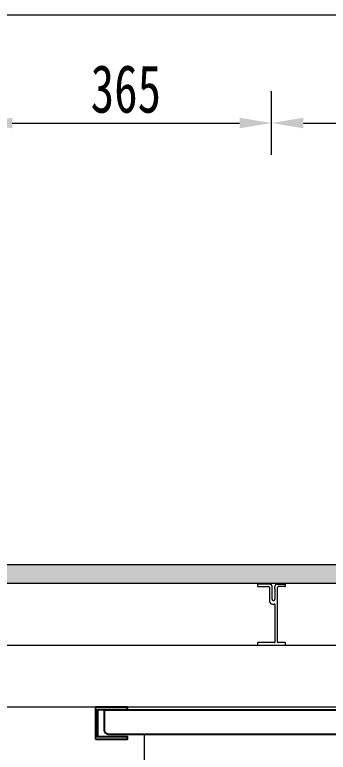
# Model space of a CAD drawing. Extents: x 36536 to 256213, y 18389 to 106449.
# Drawn here: x 249107 to 249500, y 83417 to 84342 of the extents above; entities that cross this region are included whole.
import ezdxf
from ezdxf import colors
from ezdxf.entities.mleader import LeaderData, LeaderLine
from ezdxf.math import Vec2, Vec3

# ---------------------------------------------------------------- set-up
doc = ezdxf.new("R2010")
doc.units = 0
doc.header["$LTSCALE"] = 1000
doc.header["$MEASUREMENT"] = 0
for name, color, linetype, lineweight in [('01-细实线', 3, 'Continuous', 18), ('02-标注', 3, 'Continuous', 18), ('结构', 52, 'Continuous', 18)]:
    doc.layers.add(name, color=color, linetype=linetype, lineweight=lineweight)
doc.layers.add('_TCH_MASK', color=7, linetype='Continuous')
doc.layers.add('中实线', color=1, linetype='Continuous')
doc.styles.add('3.0号字-阿文', font='', dxfattribs={"width": 0.72})
doc.styles.get('3.0号字-阿文').set_extended_font_data('FangSong_GB2312')
doc.dimstyles.new('1：20阿文', dxfattribs={"dimtxt": 3, "dimasz": 2, "dimexe": 2, "dimexo": 0, "dimtad": 1, "dimdec": 0, "dimlfac": 20, "dimzin": 0, "dimdsep": 46, "dimtxsty": '3.0号字-阿文', "dimcen": 2, "dimclrd": 3, "dimclre": 3, "dimclrt": 3, "dimadec": 0, "dimazin": 0, "dimtfac": 1, "dimtdec": 0, "dimtmove": 1, "dimatfit": 3, "dimfxl": 2, "dimfxlon": 1, "dimtolj": 1, "dimtzin": 0, "dimlwd": 18, "dimlwe": 18, "dimarcsym": 0})

# ---------------------------------------------------------------- blocks, each defined once
blk = doc.blocks.new('*D695')
at = {"layer": '01-细实线', "color": 3, "linetype": 'Continuous', "lineweight": 18, "transparency": 16777216}
for p, q in [((248448.5150610423, 82185.44269354478), (248448.5150610423, 82189.44269354478)), ((248623.5342923738, 82185.44269354478), (248623.5342923738, 82189.44269354478)), ((248450.5150610423, 82187.44269354478), (248621.5342923738, 82187.44269354478))]:
    blk.add_line(p, q, dxfattribs=at)
at = {"layer": '01-细实线', "color": 3, "transparency": 16777216}
for points in [[(248450.5150610423, 82187.77602687811), (248450.5150610423, 82187.10936021146), (248448.5150610423, 82187.44269354478)], [(248621.5342923738, 82187.77602687811), (248621.5342923738, 82187.10936021146), (248623.5342923738, 82187.44269354478)]]:
    blk.add_solid(points, dxfattribs=at)
at = {"layer": 'Defpoints', "color": 0, "transparency": 16777216}
for p in [(248623.5342923738, 82187.44269354478), (248448.5150610423, 82152.06171099865), (248623.5342923738, 82152.06171099865)]:
    blk.add_point(p, dxfattribs=at)
at = {"layer": '01-细实线', "color": 3, "transparency": 16777216, "insert": (248536.024676708, 82189.56769354478), "char_height": 3, "attachment_point": 5, "style": '3.0号字-阿文'}
blk.add_mtext('\\A1;3500', dxfattribs=at)
blk = doc.blocks.new('A$C4B927DFE')
at = {"color": 0, "lineweight": 5}
for p, q in [((-53.8663289884571, 64.44367115624482), (-53.8663289884571, 65.89375880971782)), ((-40.61632898985407, 66.89367115456844), (-40.61632898985407, 67.89367115549976)), ((-56.94495886238292, 44.06524403073126), (-54.61632898938842, 44.06524403073126))]:
    blk.add_line(p, q, dxfattribs=at)
at = {"color": 0, "lineweight": 0, "ltscale": 0.5}
blk.add_arc((-56.60941695002839, 48.12204441621725), 4.070653232903438, 190.1527575229837, 265.2717727548824, dxfattribs=at)
at = {"layer": '结构', "color": 0, "linetype": 'ByBlock', "lineweight": 0, "ltscale": 0.5}
for p, q in [((-75.61632898892277, 67.89367115549976), (-75.61632898892277, 66.89367115456844)), ((-60.36632898892276, 68.89367115456844), (-74.61632898892275, 68.89367115549976)), ((-74.61632898892275, 65.89367115549976), (-61.61632898938842, 65.89367115549976)), ((-60.61632898938842, 64.89367115549976), (-60.61632898938842, 47.40449744768556)), ((-57.36632899031974, 64.44367115624482), (-57.36632899031974, 65.89375880971782)), ((-50.86632898985406, 68.89367115456844), (-41.61632898985407, 68.89367115549976)), ((-50.61632898938842, -3.106328844500239), (-50.61632898938842, 64.89367115549976)), ((-41.61632898985407, 65.89367115549976), (-49.61632898938842, 65.89367115549976)), ((-57.76632899022661, 64.19367115624482), (-57.36632899031974, 64.44367115624482)), ((-57.36632899031974, 63.94367115624482), (-57.76632899022661, 64.19367115624482)), ((-57.76632898929529, 62.39367115549975), (-57.36632899031974, 62.64367115456843)), ((-57.36632899031974, 62.14367115549975), (-57.76632898929529, 62.39367115549975)), ((-57.76632898929529, 60.5936711547547), (-57.36632898938842, 60.8436711547547)), ((-57.36632898938842, 60.3436711547547), (-57.76632898929529, 60.5936711547547)), ((-57.76632898929529, 58.79367115494097), (-57.36632898938842, 59.04367115494096)), ((-57.36632898938842, 58.54367115494095), (-57.76632898929529, 58.79367115494097)), ((-57.76632898929529, 56.99367115512723), (-57.36632898938842, 57.24367115512723)), ((-57.36632898938842, 56.74367115512723), (-57.76632898929529, 56.99367115512723)), ((-57.76632898929529, 55.19367115531347), (-57.36632898938842, 55.4436711553135)), ((-57.36632899031974, 62.64367115456843), (-57.36632899031974, 63.94367115624482)), ((-57.36632898938842, 60.8436711547547), (-57.36632899031974, 62.14367115549975)), ((-57.36632898938842, 59.04367115494096), (-57.36632898938842, 60.3436711547547)), ((-57.36632898938842, 57.24367115512723), (-57.36632898938842, 58.54367115494095)), ((-57.36632898938842, 55.4436711553135), (-57.36632898938842, 56.74367115512723)), ((-53.46632898855022, 64.19367115624482), (-53.8663289884571, 64.44367115624482)), ((-53.8663289884571, 63.94367115624482), (-53.46632898855022, 64.19367115624482)), ((-53.8663289884571, 62.64367115456843), (-53.8663289884571, 63.94367115624482)), ((-53.46632898948153, 62.39367115549975), (-53.8663289884571, 62.64367115456843)), ((-53.8663289884571, 62.14367115549975), (-53.46632898948153, 62.39367115549975)), ((-53.86632898938842, 62.24367115512723), (-53.86632898938842, 61.94367115531349)), ((-53.86632898938842, 61.94367115531349), (-53.46632898948153, 61.6936711553135)), ((-53.46632898948153, 61.6936711553135), (-53.86632898938842, 61.44367115531347)), ((-53.86632898938842, 61.44367115531347), (-53.86632898938842, 60.14367115549975)), ((-53.86632898938842, 60.14367115549975), (-53.46632898948153, 59.89367115549975)), ((-53.46632898948153, 59.89367115549975), (-53.86632898938842, 59.64367115549975)), ((-53.86632898938842, 59.64367115549975), (-53.86632898938842, 58.3436711547547)), ((-53.86632898938842, 58.3436711547547), (-53.46722109732218, 58.09422872267896)), ((-53.46722109732218, 58.09422872267896), (-53.86632898938842, 57.8436711547547)), ((-53.86632898938842, 57.8436711547547), (-53.86632898938842, 56.54367115494096)), ((-53.86632898938842, 56.54367115494096), (-53.46632898948153, 56.29367115494097)), ((-53.46632898948153, 56.29367115494097), (-53.86632898938842, 56.04367115494095)), ((-53.86632898938842, 56.04367115494095), (-53.86632898938842, 54.74367115512723)), ((-57.36632898938842, 54.9436711553135), (-57.76632898929529, 55.19367115531347)), ((-57.76632898929529, 53.39367115549975), (-57.36632898938842, 53.64367115549975)), ((-57.36632898938842, 53.14367115549975), (-57.76632898929529, 53.39367115549975)), ((-57.76632898929529, 51.59367115568603), (-57.36632898938842, 51.84367115568602)), ((-57.36632898938842, 51.34367115568602), (-57.76632898929529, 51.59367115568603)), ((-57.36632898938842, 53.64367115549975), (-57.36632898938842, 54.9436711553135)), ((-57.36632898938842, 51.84367115568602), (-57.36632898938842, 53.14367115549975)), ((-57.36632898938842, 53.14367115549975), (-57.36632898938842, 53.14367115549975)), ((-57.36632898938842, 50.09367115568602), (-57.36632898938842, 51.34367115568602)), ((-53.86632898938842, 54.74367115512723), (-53.46632898948153, 54.49367115512723)), ((-53.46632898948153, 54.49367115512723), (-53.86632898938842, 54.24367115512723)), ((-53.86632898938842, 54.24367115512723), (-53.86632898938842, 52.9436711553135)), ((-53.86632898938842, 52.9436711553135), (-53.46632898948153, 52.69367115531347)), ((-53.46632898948153, 52.69367115531347), (-53.86632898938842, 52.4436711553135)), ((-53.86632898938842, 52.4436711553135), (-53.86632898938842, 51.14367115549975)), ((-53.86632898938842, 51.14367115549975), (-53.46632898948153, 50.89367115549975)), ((-53.46632898948153, 50.89367115549975), (-53.86632898938842, 50.64367115549975)), ((-53.86632898938842, 50.64367115549975), (-53.86632898938842, 50.09367115568602)), ((-53.61632898938842, -3.106328844500239), (-53.61632898938842, 43.06524403073125)), ((-75.61632898892277, -4.606328844500238), (-75.61632898892277, -6.606328844500237)), ((-54.61632898938842, -4.106328844500239), (-75.11632898892277, -4.106328844500239)), ((-75.11632898892277, -7.106328844500237), (-41.11632898938842, -7.106328844500237)), ((-41.11632898938842, -4.106328844500239), (-49.61632898938842, -4.106328844485688)), ((-40.61632898938841, -6.606328844500237), (-40.61632898938841, -4.606328844500238))]:
    blk.add_line(p, q, dxfattribs=at)
for centre, radius, start, end in [((-74.61632898892275, 67.89367115549976), 1, 90, 180), ((-74.61632898938842, 66.8936711550341), 0.9999999995343388, 180.0000000266804, 270.0000000266804), ((-61.61632898938842, 64.89367115549976), 1, 0, 90), ((-60.3662413363345, 65.89375880974693), 2.999912346087511, 359.9999999991662, 90.00167409003798), ((-50.86641664232592, 65.89375880974693), 2.999912346087511, 89.99832591663213, 180.0000000008337), ((-49.61632898938842, 64.89367115549976), 1, 90, 180), ((-41.61632898985407, 67.89367115549976), 1, 0, 90), ((-41.61632898938842, 66.8936711550341), 0.9999999995343388, 269.9999999733196, 359.9999999733196), ((-55.61632898938842, 50.09367115568602), 1.75, 180, 0), ((-54.61632898938842, 43.06524403073125), 1, 0, 90), ((-75.11632898892277, -4.606328844500238), 0.5, 90, 180), ((-75.11632898892277, -6.606328844500237), 0.5, 180, 270), ((-54.61632898938842, -3.106328844500239), 1, 270, 0), ((-49.61632898938842, -3.106328844500239), 1, 180, 270), ((-41.11632898938842, -4.60632884451479), 0.500000000014552, 1.6675267e-09, 89.99999999332991), ((-41.11632898938842, -6.606328844514789), 0.4999999999854481, 269.9999999933299, 1.6675267e-09)]:
    blk.add_arc(centre, radius, start, end, dxfattribs=at)
blk = doc.blocks.new('本主梁龙骨')
at = {"layer": '_TCH_MASK', "color": 0, "rotation": 180}
blk.add_blockref('A$C4B927DFE', (-41.11632898938842, 19.97945759311551), dxfattribs=at)
blk = doc.blocks.new('050505')
at = {"color": 5}
for p, q in [((-2730450.59668559, 1053019.383532864), (-2730450.59668559, 1052979.383532864)), ((-2729749.866807061, 1053019.383532864), (-2729749.866807061, 1052979.383532864))]:
    blk.add_line(p, q, dxfattribs=at)
at = {"color": 5, "lineweight": -3}
for points in [[(-2730450.59668559, 1053019.383532864), (-2729750.59668559, 1053019.287493464), (-2729705.587081668, 1053019.373947371, 0.4136510891193514), (-2729700.59668559, 1053024.373938147), (-2729700.59668559, 1053049.383532864), (-2730500.59668559, 1053049.383532864), (-2730500.59668559, 1053024.383532864, 0.414213562373095), (-2730495.59668559, 1053019.383532864)], [(-2729702.473210352, 1052941.468655497), (-2729749.866807061, 1052979.383532864), (-2730450.59668559, 1052979.383532864), (-2730498.720160828, 1052940.884752674, 0.2278377915826685), (-2730500.59668559, 1052936.980408627), (-2730500.59668559, 1052524.383532864, 0.414213562373095), (-2730475.59668559, 1052499.383532864), (-2729725.59668559, 1052499.383532864, 0.414213562373095), (-2729700.59668559, 1052524.383532864), (-2729700.59668559, 1052937.56431145, 0.2278377915826685)]]:
    blk.add_lwpolyline(points, format="xyb", close=True, dxfattribs=at)
at = {"color": 5}
for points in [[(-2730280.59668559, 1052979.383532864), (-2730250.59668559, 1052979.383532864), (-2730250.59668559, 1052499.383532864), (-2730280.59668559, 1052499.383532864)], [(-2729920.59668559, 1052979.383532864), (-2729950.59668559, 1052979.383532864), (-2729950.59668559, 1052499.383532864), (-2729920.59668559, 1052499.383532864)]]:
    blk.add_lwpolyline(points, close=True, dxfattribs=at)
for centre in [(-2730265.59668559, 1052962.076294267), (-2729935.59668559, 1052962.076294267)]:
    blk.add_arc(centre, 22.90284933950902, 49.08487340489637, 130.9151265951036, dxfattribs=at)
blk = doc.blocks.new('_Dot')
at = {"color": 0, "linetype": 'ByBlock', "lineweight": -2}
blk.add_line((-0.5, 0), (-1, 0), dxfattribs=at)
at = {"color": 0, "linetype": 'ByBlock', "const_width": 0.5}
blk.add_lwpolyline([(-0.25, 0, 1), (0.25, 0, 1)], format="xyb", close=True, dxfattribs=at)
blk = doc.blocks.new('*D709')
at = {"layer": '02-标注', "color": 3, "linetype": 'Continuous', "lineweight": 18, "transparency": 16777216}
for p, q in [((248572.6638971602, 82178.65427642944), (248572.6638971602, 82182.65427642944)), ((248590.9138971602, 82178.65427642944), (248590.9138971602, 82182.65427642944)), ((248574.6638971602, 82180.65427642944), (248588.9138971602, 82180.65427642944))]:
    blk.add_line(p, q, dxfattribs=at)
at = {"layer": '02-标注', "color": 3, "transparency": 16777216}
for points in [[(248574.6638971602, 82180.98760976277), (248574.6638971602, 82180.32094309611), (248572.6638971602, 82180.65427642944)], [(248588.9138971602, 82180.98760976277), (248588.9138971602, 82180.32094309611), (248590.9138971602, 82180.65427642944)]]:
    blk.add_solid(points, dxfattribs=at)
at = {"layer": 'Defpoints', "color": 0, "transparency": 16777216}
for p in [(248590.9138971602, 82180.65427642944), (248572.6638971602, 82147.92757186783), (248590.9138971602, 82147.92757186783)]:
    blk.add_point(p, dxfattribs=at)
at = {"layer": '02-标注', "color": 3, "transparency": 16777216, "insert": (248581.7888971602, 82182.77927642944), "char_height": 3, "attachment_point": 5, "style": '3.0号字-阿文'}
blk.add_mtext('\\A1;365', dxfattribs=at)
blk = doc.blocks.new('*D710')
at = {"layer": '02-标注', "color": 3, "linetype": 'Continuous', "lineweight": 18, "transparency": 16777216}
for p, q in [((248590.9138971602, 82178.65427642944), (248590.9138971602, 82182.65427642944)), ((248609.1638971604, 82178.65427642944), (248609.1638971604, 82182.65427642944)), ((248592.9138971602, 82180.65427642944), (248607.1638971604, 82180.65427642944))]:
    blk.add_line(p, q, dxfattribs=at)
at = {"layer": '02-标注', "color": 3, "transparency": 16777216}
for points in [[(248592.9138971602, 82180.98760976277), (248592.9138971602, 82180.32094309611), (248590.9138971602, 82180.65427642944)], [(248607.1638971604, 82180.98760976277), (248607.1638971604, 82180.32094309611), (248609.1638971604, 82180.65427642944)]]:
    blk.add_solid(points, dxfattribs=at)
at = {"layer": 'Defpoints', "color": 0, "transparency": 16777216}
for p in [(248609.1638971604, 82180.65427642944), (248590.9138971602, 82147.92757186783), (248609.1638971604, 82147.92757186783)]:
    blk.add_point(p, dxfattribs=at)
at = {"layer": '02-标注', "color": 3, "transparency": 16777216, "insert": (248600.0388971603, 82182.77927642944), "char_height": 3, "attachment_point": 5, "style": '3.0号字-阿文'}
blk.add_mtext('\\A1;365', dxfattribs=at)
blk = doc.blocks.new('hajshfjsf')
at = {"layer": '01-细实线'}
h = blk.add_hatch(dxfattribs=at)
h.set_pattern_fill('AR-HBONE', color=24, scale=0.0075)
h.set_pattern_definition([(45, (252192.1856096585, 82396.54547299095), (0, 1.077630734528298), [2.286, -0.7619999999999999]), (135, (252192.7244246588, 82397.08428799012), (1.06581410364015e-16, 1.077630734528298), [2.286, -0.7619999999999999])])
h.paths.add_polyline_path([(248611.7843152822, 82152.95225247578), (248460.2638971568, 82152.96475247503), (248460.2638971568, 82151.81475247093), (248611.7843152822, 82151.80225247354)])
at = {"layer": '01-细实线', "color": 97}
blk.add_lwpolyline([(248611.7843152822, 82152.95225247578), (248460.2638971568, 82152.96475247503), (248460.2638971568, 82151.81475247093), (248611.7843152822, 82151.80225247354)], close=True, dxfattribs=at)
at = {"layer": '01-细实线', "lineweight": -3}
blk.add_lwpolyline([(248579.8845009094, 82142.02757187397), (248581.8845009094, 82142.02757187397), (248581.8845009094, 82142.17757187434), (248580.0345009095, 82142.17757187434), (248580.0345009095, 82143.87757187546), (248581.8845009094, 82143.87757187546), (248581.8845009094, 82144.02757187397), (248579.8845009094, 82144.02757187397)], close=True, dxfattribs=at)
at = {"layer": '中实线', "lineweight": 9}
for p, q in [((248453.9138971567, 82147.92757187621), (248618.1342923741, 82147.92757187621)), ((248618.1342923741, 82144.02757187583), (248453.9138971567, 82144.02757187397))]:
    blk.add_line(p, q, dxfattribs=at)
at = {"color": 4, "lineweight": -3, "xscale": 0.05019685020670295, "yscale": 0.05019685020670295, "zscale": 0.05019685020670295, "rotation": 180}
blk.add_blockref('本主梁龙骨', (248591.7672436137, 82149.28719304525), dxfattribs=at)
at = {"layer": '01-细实线', "xscale": 0.05000000004656613, "yscale": 0.05000000004656613, "zscale": 0.05000000004656613}
blk.add_blockref('050505', (385105.4643351887, 29491.38020791137), dxfattribs=at)
at = {"layer": '01-细实线', "color": 6}
dim = blk.add_linear_dim(base=(248623.5342923738, 82187.44269354478), p1=(248448.5150610423, 82152.06171099865), p2=(248623.5342923738, 82152.06171099865), dimstyle='1：20阿文', dxfattribs=at)
dim.commit()
dim.dimension.update_dxf_attribs({"geometry": '*D695', "text_midpoint": (248536.024676708, 82189.56769354478)})
at = {"layer": '02-标注'}
for base, p1, p2, picture, middle in [((248590.9138971602, 82180.65427642944), (248572.6638971602, 82147.92757186783), (248590.9138971602, 82147.92757186783), '*D709', (248581.7888971602, 82182.77927642944)), ((248609.1638971604, 82180.65427642944), (248590.9138971602, 82147.92757186783), (248609.1638971604, 82147.92757186783), '*D710', (248600.0388971603, 82182.77927642944))]:
    dim = blk.add_linear_dim(base=base, p1=p1, p2=p2, dimstyle='1：20阿文', override={"dimtmove": 2}, dxfattribs=at)
    dim.commit()
    dim.dimension.update_dxf_attribs({"geometry": picture, "text_midpoint": middle})
at = {"layer": '01-细实线'}
ml = blk.add_multileader_mtext('Standard', dxfattribs=at)
ml.set_content('铝合金主梁 222×120×4', color=4, style='3.0号字-阿文')
ml.set_leader_properties(color=256, linetype='Continuous', lineweight=18)
ml.set_arrow_properties(name='DOT')
ml.build(insert=Vec2(0, 0))
ml.multileader.update_dxf_attribs({"has_dogleg": 0, "text_left_attachment_type": 5, "text_right_attachment_type": 5, "dogleg_length": 0.36, "arrow_head_size": 0.5})
ctx = ml.context
ctx.base_point, ctx.char_height, ctx.arrow_head_size, ctx.landing_gap_size, ctx.plane_origin = Vec3(248624.6227658904, 82136.80578421638), 3, 0.5, 0, Vec3(248621.0076320699, 82148.03906975943)
ctx.left_attachment, ctx.right_attachment = 5, 5
notes = []
notes.append((ctx, [(1, (1, 1, 0), (248624.2627658905, 82136.80578421638), (1, 0), 0.36, [(0, [(248620.5707745303, 82147.28241030523)], 0, [])])]))
ctx.mtext.insert, ctx.mtext.flow_direction = Vec3(248624.6227658904, 82140.77875718917), 5
for ctx, leaders in notes:
    for number, flags, end, landing, length, lines in leaders:
        leader = LeaderData()
        leader.index, (leader.has_last_leader_line, leader.has_dogleg_vector, leader.attachment_direction) = number, flags
        leader.last_leader_point, leader.dogleg_vector, leader.dogleg_length = Vec3(end), Vec3(landing), length
        for number, points, colour, breaks in lines:
            line = LeaderLine()
            line.index, line.vertices, line.color, line.breaks = number, Vec3.list(points), colors.encode_raw_color(colour), breaks
            leader.lines.append(line)
        ctx.leaders.append(leader)

msp = doc.modelspace()

# ---------------------------------------------------------------- block references
at = {"xscale": 20, "yscale": 20, "zscale": 20}
msp.add_blockref('hajshfjsf', (-4722389.489873517, -1559406.987963918), dxfattribs=at)

doc.saveas('drawing.dxf')
